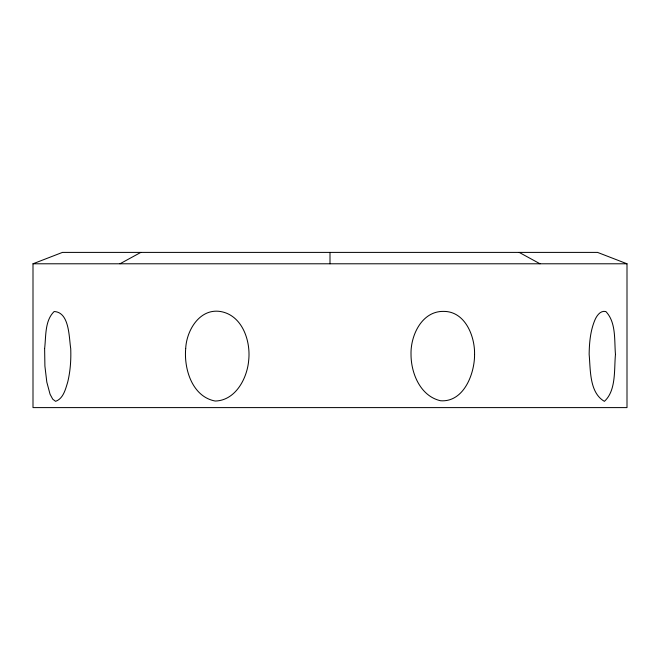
<?xml version="1.0" encoding="UTF-8"?>
<svg xmlns="http://www.w3.org/2000/svg" width="660" height="660" viewBox="0 0 660 660"><rect width="100%" height="100%" fill="white"/><g stroke="black" fill="none" stroke-linecap="round" stroke-linejoin="round"><path stroke-width="0.99" d="M119.988 263.786L140.811 252.4M33 263.786L62.444 252.4L597.556 252.4L627 263.786L627 407.599L33 407.599L33 263.786L627 263.786M519.189 252.4L540.012 263.786M330 252.4L330 263.786M44.624 348.562L44.905 366.094L46.819 382.14L50.069 394.251L52.742 399.193L55.605 401.346C63.401 398.566 65.497 389.185 67.7 382.14C70.364 371.176 71.156 359.815 70.719 348.562C68.929 337.59 69.638 312.205 54.161 311.528C44.633 320.702 46.109 336.336 44.624 348.562M615.466 354.412C614.014 369.262 616.39 390.489 604.395 401.346C589.223 392.601 590.584 369.649 589.149 354.412C589.314 342.598 590.37 330.47 595.114 319.522C596.986 315.356 600.6 310.299 605.839 311.528C616.341 322.435 614.221 340.312 615.466 354.412M185.699 348.562C183.835 369.097 192.283 396.693 215.185 401.032C235.438 400.603 247.22 378.403 248.696 360.286C250.816 340.84 242.269 315.298 220.605 311.528C199.716 308.072 186.524 330.355 185.699 348.562M474.565 354.412C474.713 373.684 463.815 402.402 440.624 400.76C420.428 396.214 410.998 373.346 411.023 354.412C410.479 335.437 421.897 310.951 443.66 311.396C465.069 311.289 474.977 336.088 474.565 354.412"/></g></svg>
